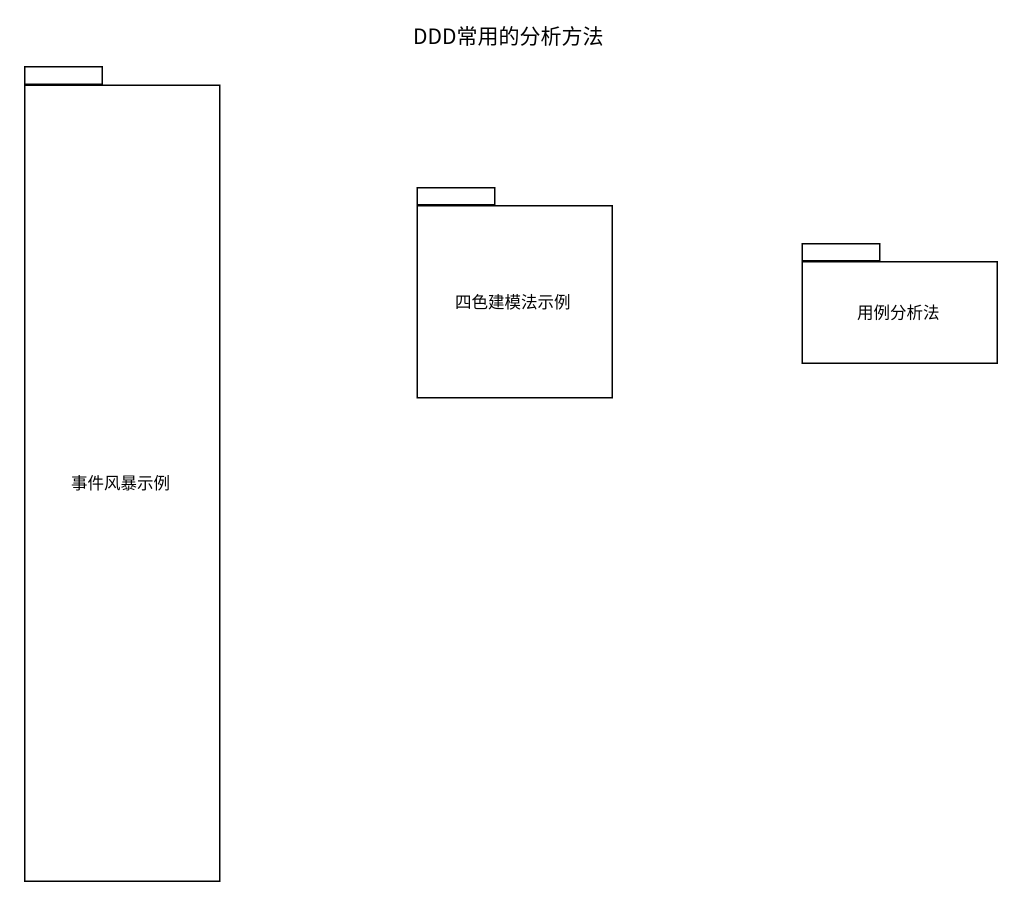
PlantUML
@startuml
title DDD常用的分析方法
package 事件风暴示例 {
}
package 四色建模法示例 {
}
package 用例分析法 {
}
@enduml
